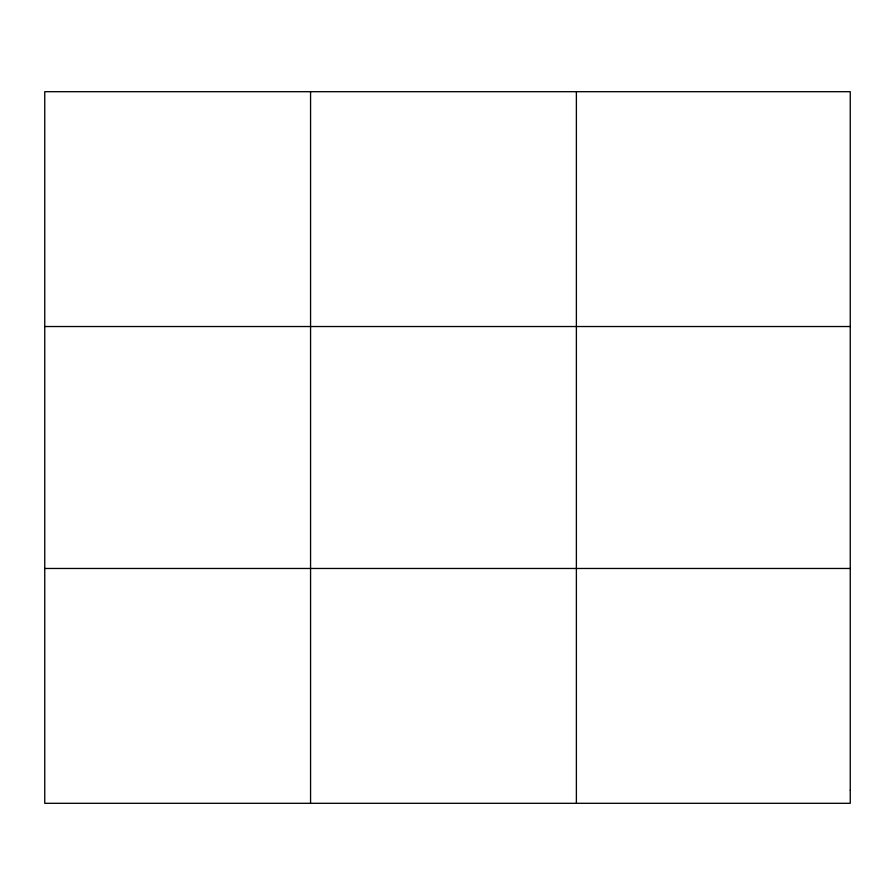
<?xml version="1.0" encoding="UTF-8"?>
<svg xmlns="http://www.w3.org/2000/svg" width="895" height="895" viewBox="0 0 895 895"><rect width="100%" height="100%" fill="white"/><g stroke="black" fill="none" stroke-linecap="round" stroke-linejoin="round"><path stroke-width="1.34" d="M310.565 803.307L310.565 91.693M576.38 803.307L576.38 91.693M44.75 326.53L850.25 326.53M44.75 568.47L850.25 568.47M850.25 790.263L850.25 803.307L44.75 803.307L44.75 91.693L850.25 91.693L850.25 790.263"/></g></svg>
